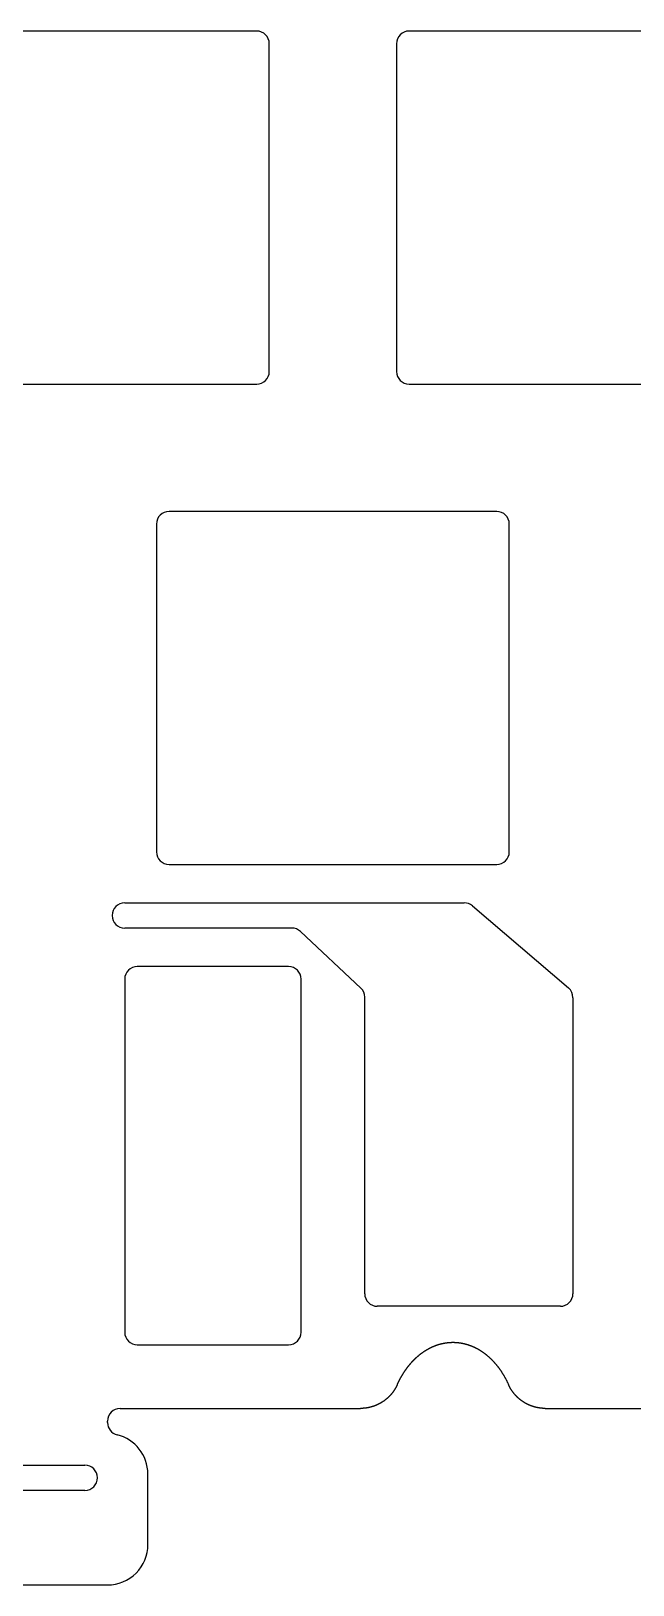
# Model space of a CAD drawing. Header units: millimetres. Extents: x 0 to 286, y -101 to 9.
# Drawn here: x 192.8 to 216.7, y -100.6 to -39 of the extents above; entities that cross this region are included whole.
import ezdxf

# ---------------------------------------------------------------- set-up
doc = ezdxf.new("R2010")
doc.units = ezdxf.units.MM
doc.layers.add('Edge.Cuts', color=254, linetype='CONTINUOUS', true_color=0xd0d2cd)

msp = doc.modelspace()

# ---------------------------------------------------------------- linework, layer by layer
at = {"layer": 'Edge.Cuts', "linetype": 'CONTINUOUS'}
for p, q in [((201.7625, -39.025), (188.7625, -39.025)), ((220.8125, -39.025), (207.8125, -39.025)), ((202.2625, -52.525), (202.2625, -39.525)), ((207.3125, -39.525), (207.3125, -52.525)), ((188.7625, -53.025), (201.7625, -53.025)), ((207.8125, -53.025), (220.8125, -53.025)), ((211.2875, -58.075), (198.2875, -58.075)), ((197.7875, -58.575), (197.7875, -71.575)), ((211.7875, -71.575), (211.7875, -58.575)), ((198.2875, -72.075), (211.2875, -72.075)), ((196.525, -73.6), (209.9969, -73.6)), ((210.323204, -73.721121), (214.137134, -76.975368)), ((203.1556, -74.6), (196.525, -74.6)), ((205.891726, -76.976813), (203.497328, -74.735011)), ((203.025, -76.125), (197.025, -76.125)), ((196.525, -76.625), (196.525, -90.625)), ((203.525, -90.625), (203.525, -76.625)), ((206.05, -89.1), (206.05, -77.341811)), ((214.3125, -77.361343), (214.3125, -89.1)), ((213.8125, -89.6), (206.55, -89.6)), ((197.025, -91.125), (203.025, -91.125)), ((208.734152, -91.206973), (208.740128, -91.204292)), ((208.740128, -91.204292), (208.746111, -91.20163)), ((208.746111, -91.20163), (208.752093, -91.19899)), ((208.752093, -91.19899), (208.758083, -91.196369)), ((208.758083, -91.196369), (208.764071, -91.19377)), ((208.764071, -91.19377), (208.770067, -91.19119)), ((208.770067, -91.19119), (208.776061, -91.188632)), ((208.776061, -91.188632), (208.782063, -91.186093)), ((208.782063, -91.186093), (208.788063, -91.183576)), ((208.788063, -91.183576), (208.794071, -91.181078)), ((208.794071, -91.181078), (208.800077, -91.178602)), ((208.800077, -91.178602), (208.806091, -91.176144)), ((208.806091, -91.176144), (208.812103, -91.173709)), ((208.812103, -91.173709), (208.818123, -91.171293)), ((208.818123, -91.171293), (208.824141, -91.168899)), ((208.824141, -91.168899), (208.830166, -91.166523)), ((208.830166, -91.166523), (208.83619, -91.164169)), ((208.83619, -91.164169), (208.842221, -91.161835)), ((208.842221, -91.161835), (208.84825, -91.159522)), ((208.84825, -91.159522), (208.854287, -91.157228)), ((208.854287, -91.157228), (208.860322, -91.154956)), ((208.860322, -91.154956), (208.866364, -91.152703)), ((208.866364, -91.152703), (208.872404, -91.150471)), ((208.872404, -91.150471), (208.878452, -91.148259)), ((208.878452, -91.148259), (208.884497, -91.146068)), ((208.884497, -91.146068), (208.89055, -91.143896)), ((208.89055, -91.143896), (208.896601, -91.141746)), ((208.896601, -91.141746), (208.90266, -91.139615)), ((208.90266, -91.139615), (208.908716, -91.137506)), ((208.908716, -91.137506), (208.91478, -91.135415)), ((208.91478, -91.135415), (208.920841, -91.133346)), ((208.920841, -91.133346), (208.92691, -91.131296)), ((208.92691, -91.131296), (208.932977, -91.129268)), ((208.932977, -91.129268), (208.939051, -91.127259)), ((208.939051, -91.127259), (208.945122, -91.125271)), ((208.945122, -91.125271), (208.951201, -91.123302)), ((208.951201, -91.123302), (208.957278, -91.121354)), ((208.957278, -91.121354), (208.963362, -91.119426)), ((208.963362, -91.119426), (208.969444, -91.117519)), ((208.969444, -91.117519), (208.975533, -91.115631)), ((208.975533, -91.115631), (208.981619, -91.113765)), ((208.981619, -91.113765), (208.987713, -91.111917)), ((208.987713, -91.111917), (208.993805, -91.110091)), ((208.993805, -91.110091), (208.999903, -91.108283)), ((208.999903, -91.108283), (209.006, -91.106498)), ((209.006, -91.106498), (209.012103, -91.104731)), ((209.012103, -91.104731), (209.018204, -91.102985)), ((209.018204, -91.102985), (209.024312, -91.101259)), ((209.024312, -91.101259), (209.030418, -91.099554)), ((209.030418, -91.099554), (209.036531, -91.097867)), ((209.036531, -91.097867), (209.042642, -91.096202)), ((209.042642, -91.096202), (209.048759, -91.094556)), ((209.048759, -91.094556), (209.054875, -91.092931)), ((209.054875, -91.092931), (209.060997, -91.091326)), ((209.060997, -91.091326), (209.067117, -91.089741)), ((209.067117, -91.089741), (209.073243, -91.088176)), ((209.073243, -91.088176), (209.079368, -91.086631)), ((209.079368, -91.086631), (209.085499, -91.085106)), ((209.085499, -91.085106), (209.096377, -91.08245)), ((209.096377, -91.08245), (209.1025, -91.080984)), ((209.1025, -91.080984), (209.108625, -91.079538)), ((209.108625, -91.079538), (209.114751, -91.078112)), ((209.114751, -91.078112), (209.12088, -91.076706)), ((209.12088, -91.076706), (209.127009, -91.07532)), ((209.127009, -91.07532), (209.133141, -91.073955)), ((209.133141, -91.073955), (209.139273, -91.072609)), ((209.139273, -91.072609), (209.145408, -91.071284)), ((209.145408, -91.071284), (209.151544, -91.069979)), ((209.151544, -91.069979), (209.157682, -91.068694)), ((209.157682, -91.068694), (209.16382, -91.067429)), ((209.16382, -91.067429), (209.169961, -91.066184)), ((209.169961, -91.066184), (209.176103, -91.06496)), ((209.176103, -91.06496), (209.182246, -91.063755)), ((209.182246, -91.063755), (209.18839, -91.062571)), ((209.18839, -91.062571), (209.194537, -91.061406)), ((209.194537, -91.061406), (209.200683, -91.060262)), ((209.200683, -91.060262), (209.206832, -91.059138)), ((209.206832, -91.059138), (209.212982, -91.058034)), ((209.212982, -91.058034), (209.219133, -91.05695)), ((209.219133, -91.05695), (209.225285, -91.055887)), ((209.225285, -91.055887), (209.231439, -91.054843)), ((209.231439, -91.054843), (209.237593, -91.053819)), ((209.237593, -91.053819), (209.243749, -91.052816)), ((209.243749, -91.052816), (209.249906, -91.051832)), ((209.249906, -91.051832), (209.256064, -91.050869)), ((209.256064, -91.050869), (209.262223, -91.049926)), ((209.262223, -91.049926), (209.268383, -91.049002)), ((209.268383, -91.049002), (209.274544, -91.048099)), ((209.274544, -91.048099), (209.280706, -91.047216)), ((209.280706, -91.047216), (209.286869, -91.046353)), ((209.286869, -91.046353), (209.293034, -91.04551)), ((209.293034, -91.04551), (209.299198, -91.044687)), ((209.299198, -91.044687), (209.305364, -91.043885)), ((209.305364, -91.043885), (209.311531, -91.043102)), ((209.311531, -91.043102), (209.317699, -91.042339)), ((209.317699, -91.042339), (209.323867, -91.041597)), ((209.323867, -91.041597), (209.330037, -91.040874)), ((209.330037, -91.040874), (209.336207, -91.040171)), ((209.336207, -91.040171), (209.342378, -91.039489)), ((209.342378, -91.039489), (209.348549, -91.038826)), ((209.348549, -91.038826), (209.354722, -91.038184)), ((209.354722, -91.038184), (209.360895, -91.037561)), ((209.360895, -91.037561), (209.367069, -91.036959)), ((209.367069, -91.036959), (209.373243, -91.036377)), ((209.373243, -91.036377), (209.379418, -91.035814)), ((209.379418, -91.035814), (209.385593, -91.035272)), ((209.385593, -91.035272), (209.39177, -91.03475)), ((209.39177, -91.03475), (209.397946, -91.034248)), ((209.397946, -91.034248), (209.404124, -91.033765)), ((209.404124, -91.033765), (209.410301, -91.033303)), ((209.410301, -91.033303), (209.41648, -91.032861)), ((209.41648, -91.032861), (209.422659, -91.032439)), ((209.422659, -91.032439), (209.428838, -91.032037)), ((209.428838, -91.032037), (209.435017, -91.031655)), ((209.435017, -91.031655), (209.441198, -91.031293)), ((209.441198, -91.031293), (209.447378, -91.030951)), ((209.447378, -91.030951), (209.453559, -91.030628)), ((209.453559, -91.030628), (209.45974, -91.030326)), ((209.45974, -91.030326), (209.465922, -91.030044)), ((209.465922, -91.030044), (209.472103, -91.029782)), ((209.472103, -91.029782), (209.478285, -91.02954)), ((209.478285, -91.02954), (209.484468, -91.029318)), ((209.484468, -91.029318), (209.49065, -91.029116)), ((209.49065, -91.029116), (209.496833, -91.028934)), ((209.496833, -91.028934), (209.503016, -91.028772)), ((209.503016, -91.028772), (209.509199, -91.02863)), ((209.509199, -91.02863), (209.515382, -91.028508)), ((209.515382, -91.028508), (209.521565, -91.028406)), ((209.521565, -91.028406), (209.527749, -91.028324)), ((209.527749, -91.028324), (209.533932, -91.028262)), ((209.533932, -91.028262), (209.540116, -91.02822)), ((209.540116, -91.02822), (209.546299, -91.028198)), ((209.546299, -91.028198), (209.552483, -91.028196)), ((209.552483, -91.028196), (209.558666, -91.028214)), ((209.558666, -91.028214), (209.56485, -91.028252)), ((209.56485, -91.028252), (209.571033, -91.02831)), ((209.571033, -91.02831), (209.577216, -91.028389)), ((209.577216, -91.028389), (209.583399, -91.028487)), ((209.583399, -91.028487), (209.589582, -91.028605)), ((209.589582, -91.028605), (209.595765, -91.028743)), ((209.595765, -91.028743), (209.601948, -91.028901)), ((209.601948, -91.028901), (209.60813, -91.029079)), ((209.60813, -91.029079), (209.614313, -91.029277)), ((209.614313, -91.029277), (209.620495, -91.029495)), ((209.620495, -91.029495), (209.626677, -91.029733)), ((209.626677, -91.029733), (209.632858, -91.029991)), ((209.632858, -91.029991), (209.63904, -91.030269)), ((209.63904, -91.030269), (209.645221, -91.030567)), ((209.645221, -91.030567), (209.651401, -91.030885)), ((209.651401, -91.030885), (209.657581, -91.031224)), ((209.657581, -91.031224), (209.663761, -91.031582)), ((209.663761, -91.031582), (209.669941, -91.03196)), ((209.669941, -91.03196), (209.67612, -91.032358)), ((209.67612, -91.032358), (209.682298, -91.032776)), ((209.682298, -91.032776), (209.688476, -91.033214)), ((209.688476, -91.033214), (209.694654, -91.033673)), ((209.694654, -91.033673), (209.700831, -91.034151)), ((209.700831, -91.034151), (209.707007, -91.034649)), ((209.707007, -91.034649), (209.713183, -91.035167)), ((209.713183, -91.035167), (209.719359, -91.035706)), ((209.719359, -91.035706), (209.725534, -91.036264)), ((209.725534, -91.036264), (209.731708, -91.036842)), ((209.731708, -91.036842), (209.737881, -91.037441)), ((209.737881, -91.037441), (209.744054, -91.038059)), ((209.744054, -91.038059), (209.750226, -91.038698)), ((209.750226, -91.038698), (209.756397, -91.039356)), ((209.756397, -91.039356), (209.762568, -91.040035)), ((209.762568, -91.040035), (209.768738, -91.040733)), ((209.768738, -91.040733), (209.774907, -91.041452)), ((209.774907, -91.041452), (209.781076, -91.04219)), ((209.781076, -91.04219), (209.787243, -91.042949)), ((209.787243, -91.042949), (209.79341, -91.043728)), ((209.79341, -91.043728), (209.799576, -91.044527)), ((209.799576, -91.044527), (209.805741, -91.045346)), ((209.805741, -91.045346), (209.811905, -91.046185)), ((209.811905, -91.046185), (209.818068, -91.047044)), ((209.818068, -91.047044), (209.82423, -91.047923)), ((209.82423, -91.047923), (209.830392, -91.048822)), ((209.830392, -91.048822), (209.836552, -91.049741)), ((209.836552, -91.049741), (209.842711, -91.05068)), ((209.842711, -91.05068), (209.848869, -91.05164)), ((209.848869, -91.05164), (209.857942, -91.05309)), ((209.857942, -91.05309), (209.870253, -91.055128)), ((209.870253, -91.055128), (209.882559, -91.057247)), ((209.882559, -91.057247), (209.894857, -91.059445)), ((209.894857, -91.059445), (209.907149, -91.061723)), ((209.907149, -91.061723), (209.919435, -91.064082)), ((209.919435, -91.064082), (209.931714, -91.06652)), ((209.931714, -91.06652), (209.943986, -91.069039)), ((209.943986, -91.069039), (209.956251, -91.071638)), ((209.956251, -91.071638), (209.968509, -91.074317)), ((209.968509, -91.074317), (209.980761, -91.077076)), ((209.980761, -91.077076), (209.993004, -91.079916)), ((209.993004, -91.079916), (210.005241, -91.082836)), ((210.005241, -91.082836), (210.01747, -91.085836)), ((210.01747, -91.085836), (210.029692, -91.088917)), ((210.029692, -91.088917), (210.041906, -91.092079)), ((210.041906, -91.092079), (210.054112, -91.095321)), ((210.054112, -91.095321), (210.06631, -91.098643)), ((210.06631, -91.098643), (210.0785, -91.102046)), ((210.0785, -91.102046), (210.090682, -91.10553)), ((210.090682, -91.10553), (210.102855, -91.109095)), ((210.102855, -91.109095), (210.11502, -91.11274)), ((210.11502, -91.11274), (210.127176, -91.116467)), ((210.127176, -91.116467), (210.139324, -91.120274)), ((210.139324, -91.120274), (210.151462, -91.124162)), ((210.151462, -91.124162), (210.163591, -91.128131)), ((210.163591, -91.128131), (210.175711, -91.132181)), ((210.175711, -91.132181), (210.187822, -91.136313)), ((210.187822, -91.136313), (210.199923, -91.140525)), ((210.199923, -91.140525), (210.212014, -91.144819)), ((210.212014, -91.144819), (210.224094, -91.149194)), ((210.224094, -91.149194), (210.236165, -91.15365)), ((210.236165, -91.15365), (210.248225, -91.158188)), ((210.248225, -91.158188), (210.260275, -91.162807)), ((210.260275, -91.162807), (210.272314, -91.167508)), ((210.272314, -91.167508), (210.284342, -91.17229)), ((210.284342, -91.17229), (210.296358, -91.177154)), ((210.296358, -91.177154), (210.308363, -91.182099)), ((210.308363, -91.182099), (210.320357, -91.187126)), ((210.320357, -91.187126), (210.332338, -91.192235)), ((210.332338, -91.192235), (210.344308, -91.197425)), ((210.344308, -91.197425), (210.356265, -91.202698)), ((210.356265, -91.202698), (210.368209, -91.208052)), ((207.910094, -91.823485), (207.915228, -91.817782)), ((207.915228, -91.817782), (207.920374, -91.812097)), ((207.920374, -91.812097), (207.925525, -91.806434)), ((207.925525, -91.806434), (207.930688, -91.80079)), ((207.930688, -91.80079), (207.935856, -91.795169)), ((207.935856, -91.795169), (207.941035, -91.789565)), ((207.941035, -91.789565), (207.94622, -91.783985)), ((207.94622, -91.783985), (207.951416, -91.778422)), ((207.951416, -91.778422), (207.956618, -91.772882)), ((207.956618, -91.772882), (207.96183, -91.767361)), ((207.96183, -91.767361), (207.967049, -91.761862)), ((207.967049, -91.761862), (207.972277, -91.756381)), ((207.972277, -91.756381), (207.977512, -91.750923)), ((207.977512, -91.750923), (207.982757, -91.745484)), ((207.982757, -91.745484), (207.988007, -91.740067)), ((207.988007, -91.740067), (207.993268, -91.734668)), ((207.993268, -91.734668), (207.998535, -91.729292)), ((207.998535, -91.729292), (208.003812, -91.723934)), ((208.003812, -91.723934), (208.009094, -91.718599)), ((208.009094, -91.718599), (208.014387, -91.713282)), ((208.014387, -91.713282), (208.019685, -91.707988)), ((208.019685, -91.707988), (208.024993, -91.702712)), ((208.024993, -91.702712), (208.030307, -91.697459)), ((208.030307, -91.697459), (208.03563, -91.692225)), ((208.03563, -91.692225), (208.040959, -91.687013)), ((208.040959, -91.687013), (208.046298, -91.681819)), ((208.046298, -91.681819), (208.051643, -91.676648)), ((208.051643, -91.676648), (208.056997, -91.671495)), ((208.056997, -91.671495), (208.062356, -91.666365)), ((208.062356, -91.666365), (208.067725, -91.661254)), ((208.067725, -91.661254), (208.073099, -91.656165)), ((208.073099, -91.656165), (208.078483, -91.651094)), ((208.078483, -91.651094), (208.083872, -91.646047)), ((208.083872, -91.646047), (208.089271, -91.641017)), ((208.089271, -91.641017), (208.094675, -91.63601)), ((208.094675, -91.63601), (208.100088, -91.631022)), ((208.100088, -91.631022), (208.105506, -91.626056)), ((208.105506, -91.626056), (208.110934, -91.621109)), ((208.110934, -91.621109), (208.116366, -91.616184)), ((208.116366, -91.616184), (208.121808, -91.611278)), ((208.121808, -91.611278), (208.127255, -91.606395)), ((208.127255, -91.606395), (208.132711, -91.60153)), ((208.132711, -91.60153), (208.138172, -91.596687)), ((208.138172, -91.596687), (208.143642, -91.591863)), ((208.143642, -91.591863), (208.149117, -91.587062)), ((208.149117, -91.587062), (208.1546, -91.582279)), ((208.1546, -91.582279), (208.160089, -91.577519)), ((208.160089, -91.577519), (208.165587, -91.572777)), ((208.165587, -91.572777), (208.171089, -91.568058)), ((208.171089, -91.568058), (208.1766, -91.563357)), ((208.1766, -91.563357), (208.182116, -91.558679)), ((208.182116, -91.558679), (208.187641, -91.554019)), ((208.187641, -91.554019), (208.19317, -91.549382)), ((208.19317, -91.549382), (208.198708, -91.544764)), ((208.198708, -91.544764), (208.20425, -91.540168)), ((208.20425, -91.540168), (208.209801, -91.535591)), ((208.209801, -91.535591), (208.215357, -91.531036)), ((208.215357, -91.531036), (208.220921, -91.526499)), ((208.220921, -91.526499), (208.226489, -91.521985)), ((208.226489, -91.521985), (208.232066, -91.51749)), ((208.232066, -91.51749), (208.237648, -91.513017)), ((208.237648, -91.513017), (208.243238, -91.508563)), ((208.243238, -91.508563), (208.248832, -91.504131)), ((208.248832, -91.504131), (208.254434, -91.499718)), ((208.254434, -91.499718), (208.260041, -91.495328)), ((208.260041, -91.495328), (208.265656, -91.490955)), ((208.265656, -91.490955), (208.271275, -91.486606)), ((208.271275, -91.486606), (208.276903, -91.482275)), ((208.276903, -91.482275), (208.282534, -91.477966)), ((208.282534, -91.477966), (208.288174, -91.473676)), ((208.288174, -91.473676), (208.293818, -91.469408)), ((208.293818, -91.469408), (208.29947, -91.465159)), ((208.29947, -91.465159), (208.305125, -91.460933)), ((208.305125, -91.460933), (208.310789, -91.456724)), ((208.310789, -91.456724), (208.316457, -91.452539)), ((208.316457, -91.452539), (208.322133, -91.448372)), ((208.322133, -91.448372), (208.325361, -91.446013)), ((208.325361, -91.446013), (208.331035, -91.441886)), ((208.331035, -91.441886), (208.33672, -91.437776)), ((208.33672, -91.437776), (208.342406, -91.43369)), ((208.342406, -91.43369), (208.348102, -91.429622)), ((208.348102, -91.429622), (208.353799, -91.425577)), ((208.353799, -91.425577), (208.359506, -91.42155)), ((208.359506, -91.42155), (208.365214, -91.417547)), ((208.365214, -91.417547), (208.370932, -91.413561)), ((208.370932, -91.413561), (208.376651, -91.409599)), ((208.376651, -91.409599), (208.382379, -91.405654)), ((208.382379, -91.405654), (208.388109, -91.401734)), ((208.388109, -91.401734), (208.393848, -91.397831)), ((208.393848, -91.397831), (208.399587, -91.393952)), ((208.399587, -91.393952), (208.405337, -91.39009)), ((208.405337, -91.39009), (208.411086, -91.386253)), ((208.411086, -91.386253), (208.416846, -91.382432)), ((208.416846, -91.382432), (208.422605, -91.378636)), ((208.422605, -91.378636), (208.428375, -91.374857)), ((208.428375, -91.374857), (208.434144, -91.371102)), ((208.434144, -91.371102), (208.439924, -91.367365)), ((208.439924, -91.367365), (208.445703, -91.363652)), ((208.445703, -91.363652), (208.451492, -91.359956)), ((208.451492, -91.359956), (208.45728, -91.356284)), ((208.45728, -91.356284), (208.463079, -91.352629)), ((208.463079, -91.352629), (208.468877, -91.348999)), ((208.468877, -91.348999), (208.474685, -91.345386)), ((208.474685, -91.345386), (208.480492, -91.341797)), ((208.480492, -91.341797), (208.486309, -91.338225)), ((208.486309, -91.338225), (208.492125, -91.334678)), ((208.492125, -91.334678), (208.497951, -91.331148)), ((208.497951, -91.331148), (208.503776, -91.327642)), ((208.503776, -91.327642), (208.509611, -91.324153)), ((208.509611, -91.324153), (208.515445, -91.320688)), ((208.515445, -91.320688), (208.521288, -91.317241)), ((208.521288, -91.317241), (208.52713, -91.313818)), ((208.52713, -91.313818), (208.532982, -91.310412)), ((208.532982, -91.310412), (208.538833, -91.307031)), ((208.538833, -91.307031), (208.544694, -91.303666)), ((208.544694, -91.303666), (208.550553, -91.300326)), ((208.550553, -91.300326), (208.556421, -91.297003)), ((208.556421, -91.297003), (208.562289, -91.293704)), ((208.562289, -91.293704), (208.568166, -91.290423)), ((208.568166, -91.290423), (208.574041, -91.287165)), ((208.574041, -91.287165), (208.579926, -91.283925)), ((208.579926, -91.283925), (208.585809, -91.280709)), ((208.585809, -91.280709), (208.591702, -91.27751)), ((208.591702, -91.27751), (208.597593, -91.274335)), ((208.597593, -91.274335), (208.603493, -91.271178)), ((208.603493, -91.271178), (208.609392, -91.268045)), ((208.609392, -91.268045), (208.6153, -91.264929)), ((208.6153, -91.264929), (208.621206, -91.261836)), ((208.621206, -91.261836), (208.627121, -91.258762)), ((208.627121, -91.258762), (208.633035, -91.255711)), ((208.633035, -91.255711), (208.638958, -91.252678)), ((208.638958, -91.252678), (208.644879, -91.249668)), ((208.644879, -91.249668), (208.650809, -91.246676)), ((208.650809, -91.246676), (208.656737, -91.243708)), ((208.656737, -91.243708), (208.662674, -91.240757)), ((208.662674, -91.240757), (208.668609, -91.23783)), ((208.668609, -91.23783), (208.674553, -91.234921)), ((208.674553, -91.234921), (208.680495, -91.232034)), ((208.680495, -91.232034), (208.686446, -91.229166)), ((208.686446, -91.229166), (208.692395, -91.226321)), ((208.692395, -91.226321), (208.698353, -91.223495)), ((208.698353, -91.223495), (208.704309, -91.220691)), ((208.704309, -91.220691), (208.710273, -91.217905)), ((208.710273, -91.217905), (208.716235, -91.215142)), ((208.716235, -91.215142), (208.722206, -91.212398)), ((208.722206, -91.212398), (208.728175, -91.209676)), ((208.728175, -91.209676), (208.734152, -91.206973)), ((210.368209, -91.208052), (210.380141, -91.213488)), ((210.380141, -91.213488), (210.392059, -91.219005)), ((210.392059, -91.219005), (210.403964, -91.224605)), ((210.403964, -91.224605), (210.415856, -91.230287)), ((210.415856, -91.230287), (210.427733, -91.236051)), ((210.427733, -91.236051), (210.439597, -91.241896)), ((210.439597, -91.241896), (210.451446, -91.247824)), ((210.451446, -91.247824), (210.463281, -91.253834)), ((210.463281, -91.253834), (210.4751, -91.259926)), ((210.4751, -91.259926), (210.486904, -91.2661)), ((210.486904, -91.2661), (210.498693, -91.272356)), ((210.498693, -91.272356), (210.510466, -91.278694)), ((210.510466, -91.278694), (210.522222, -91.285114)), ((210.522222, -91.285114), (210.533963, -91.291617)), ((210.533963, -91.291617), (210.545686, -91.298201)), ((210.545686, -91.298201), (210.557393, -91.304868)), ((210.557393, -91.304868), (210.569082, -91.311617)), ((210.569082, -91.311617), (210.576855, -91.316156)), ((210.576855, -91.316156), (210.588529, -91.32305)), ((210.588529, -91.32305), (210.600182, -91.330025)), ((210.600182, -91.330025), (210.611816, -91.337081)), ((210.611816, -91.337081), (210.623429, -91.344218)), ((210.623429, -91.344218), (210.635022, -91.351437)), ((210.635022, -91.351437), (210.646594, -91.358736)), ((210.646594, -91.358736), (210.658145, -91.366118)), ((210.658145, -91.366118), (210.669676, -91.37358)), ((210.669676, -91.37358), (210.681186, -91.381125)), ((210.681186, -91.381125), (210.692674, -91.388751)), ((210.692674, -91.388751), (210.704142, -91.396459)), ((210.704142, -91.396459), (210.715588, -91.404248)), ((210.715588, -91.404248), (210.727012, -91.41212)), ((210.727012, -91.41212), (210.738415, -91.420074)), ((210.738415, -91.420074), (210.749795, -91.42811)), ((210.749795, -91.42811), (210.761154, -91.436228)), ((210.761154, -91.436228), (210.77249, -91.444428)), ((210.77249, -91.444428), (210.783804, -91.452711)), ((210.783804, -91.452711), (210.795095, -91.461076)), ((210.795095, -91.461076), (210.806363, -91.469524)), ((210.806363, -91.469524), (210.817608, -91.478054)), ((210.817608, -91.478054), (210.82883, -91.486667)), ((210.82883, -91.486667), (210.840028, -91.495363)), ((210.840028, -91.495363), (210.851202, -91.504141)), ((210.851202, -91.504141), (210.862353, -91.513002)), ((210.862353, -91.513002), (210.873479, -91.521946)), ((210.873479, -91.521946), (210.884581, -91.530973)), ((210.884581, -91.530973), (210.895658, -91.540082)), ((210.895658, -91.540082), (210.90671, -91.549275)), ((210.90671, -91.549275), (210.917737, -91.55855)), ((210.917737, -91.55855), (210.928738, -91.567909)), ((210.928738, -91.567909), (210.939714, -91.57735)), ((210.939714, -91.57735), (210.950663, -91.586875)), ((210.950663, -91.586875), (210.961586, -91.596482)), ((210.961586, -91.596482), (210.972483, -91.606173)), ((210.972483, -91.606173), (210.983353, -91.615946)), ((210.983353, -91.615946), (210.994195, -91.625803)), ((210.994195, -91.625803), (211.00501, -91.635742)), ((211.00501, -91.635742), (211.015797, -91.645765)), ((211.015797, -91.645765), (211.026556, -91.65587)), ((211.026556, -91.65587), (211.037287, -91.666058)), ((211.037287, -91.666058), (211.047988, -91.676329)), ((211.047988, -91.676329), (211.058661, -91.686683)), ((211.058661, -91.686683), (211.069304, -91.69712)), ((211.069304, -91.69712), (211.079917, -91.707639)), ((211.079917, -91.707639), (211.0905, -91.718241)), ((211.0905, -91.718241), (211.101053, -91.728926)), ((211.101053, -91.728926), (211.111575, -91.739693)), ((211.111575, -91.739693), (211.122065, -91.750542)), ((211.122065, -91.750542), (211.132524, -91.761473)), ((211.132524, -91.761473), (211.14295, -91.772487)), ((211.14295, -91.772487), (211.153345, -91.783582)), ((211.153345, -91.783582), (211.163706, -91.79476)), ((211.163706, -91.79476), (211.174034, -91.806019)), ((211.174034, -91.806019), (211.184328, -91.817359)), ((211.184328, -91.817359), (211.194589, -91.828781)), ((207.474898, -92.442693), (207.479039, -92.435173)), ((207.479039, -92.435173), (207.483196, -92.427666)), ((207.483196, -92.427666), (207.487364, -92.420182)), ((207.487364, -92.420182), (207.491546, -92.412712)), ((207.491546, -92.412712), (207.495739, -92.405263)), ((207.495739, -92.405263), (207.499947, -92.397829)), ((207.499947, -92.397829), (207.504165, -92.390418)), ((207.504165, -92.390418), (207.508399, -92.38302)), ((207.508399, -92.38302), (207.512642, -92.375645)), ((207.512642, -92.375645), (207.516901, -92.368284)), ((207.516901, -92.368284), (207.521169, -92.360945)), ((207.521169, -92.360945), (207.525453, -92.353621)), ((207.525453, -92.353621), (207.529746, -92.346319)), ((207.529746, -92.346319), (207.534055, -92.339032)), ((207.534055, -92.339032), (207.538373, -92.331767)), ((207.538373, -92.331767), (207.542706, -92.324516)), ((207.542706, -92.324516), (207.547049, -92.317288)), ((207.547049, -92.317288), (207.551406, -92.310075)), ((207.551406, -92.310075), (207.555773, -92.302884)), ((207.555773, -92.302884), (207.560155, -92.295708)), ((207.560155, -92.295708), (207.56543, -92.287119)), ((207.56543, -92.287119), (207.569842, -92.279978)), ((207.569842, -92.279978), (207.574266, -92.272854)), ((207.574266, -92.272854), (207.578701, -92.265752)), ((207.578701, -92.265752), (207.583149, -92.258667)), ((207.583149, -92.258667), (207.587606, -92.251603)), ((207.587606, -92.251603), (207.592077, -92.244557)), ((207.592077, -92.244557), (207.596557, -92.237533)), ((207.596557, -92.237533), (207.60105, -92.230526)), ((207.60105, -92.230526), (207.605553, -92.22354)), ((207.605553, -92.22354), (207.610068, -92.216572)), ((207.610068, -92.216572), (207.614593, -92.209626)), ((207.614593, -92.209626), (207.619131, -92.202697)), ((207.619131, -92.202697), (207.623678, -92.19579)), ((207.623678, -92.19579), (207.628238, -92.1889)), ((207.628238, -92.1889), (207.632808, -92.182032)), ((207.632808, -92.182032), (207.637389, -92.175182)), ((207.637389, -92.175182), (207.64198, -92.168354)), ((207.64198, -92.168354), (207.646584, -92.161543)), ((207.646584, -92.161543), (207.651197, -92.154753)), ((207.651197, -92.154753), (207.655822, -92.147982)), ((207.655822, -92.147982), (207.660456, -92.141232)), ((207.660456, -92.141232), (207.665103, -92.1345)), ((207.665103, -92.1345), (207.669758, -92.12779)), ((207.669758, -92.12779), (207.674426, -92.121098)), ((207.674426, -92.121098), (207.679103, -92.114427)), ((207.679103, -92.114427), (207.683792, -92.107774)), ((207.683792, -92.107774), (207.68849, -92.101144)), ((207.68849, -92.101144), (207.693199, -92.094531)), ((207.693199, -92.094531), (207.697918, -92.08794)), ((207.697918, -92.08794), (207.702649, -92.081366)), ((207.702649, -92.081366), (207.707388, -92.074815)), ((207.707388, -92.074815), (207.712139, -92.068282)), ((207.712139, -92.068282), (207.716899, -92.06177)), ((207.716899, -92.06177), (207.72167, -92.055277)), ((207.72167, -92.055277), (207.72645, -92.048806)), ((207.72645, -92.048806), (207.731242, -92.042352)), ((207.731242, -92.042352), (207.736042, -92.035921)), ((207.736042, -92.035921), (207.740854, -92.029507)), ((207.740854, -92.029507), (207.745674, -92.023116)), ((207.745674, -92.023116), (207.750506, -92.016742)), ((207.750506, -92.016742), (207.755346, -92.010391)), ((207.755346, -92.010391), (207.760198, -92.004058)), ((207.760198, -92.004058), (207.765057, -91.997747)), ((207.765057, -91.997747), (207.769928, -91.991454)), ((207.769928, -91.991454), (207.774808, -91.985183)), ((207.774808, -91.985183), (207.779698, -91.97893)), ((207.779698, -91.97893), (207.784597, -91.972699)), ((207.784597, -91.972699), (207.789506, -91.966487)), ((207.789506, -91.966487), (207.794424, -91.960297)), ((207.794424, -91.960297), (207.799353, -91.954124)), ((207.799353, -91.954124), (207.804289, -91.947975)), ((207.804289, -91.947975), (207.809237, -91.941843)), ((207.809237, -91.941843), (207.814192, -91.935733)), ((207.814192, -91.935733), (207.819159, -91.929642)), ((207.819159, -91.929642), (207.824133, -91.923573)), ((207.824133, -91.923573), (207.829118, -91.917522)), ((207.829118, -91.917522), (207.834111, -91.911493)), ((207.834111, -91.911493), (207.839114, -91.905483)), ((207.839114, -91.905483), (207.844125, -91.899495)), ((207.844125, -91.899495), (207.849147, -91.893525)), ((207.849147, -91.893525), (207.854176, -91.887578)), ((207.854176, -91.887578), (207.859216, -91.881648)), ((207.859216, -91.881648), (207.864263, -91.875742)), ((207.864263, -91.875742), (207.869321, -91.869853)), ((207.869321, -91.869853), (207.874386, -91.863987)), ((207.874386, -91.863987), (207.879461, -91.858139)), ((207.879461, -91.858139), (207.884544, -91.852313)), ((207.884544, -91.852313), (207.889637, -91.846506)), ((207.889637, -91.846506), (207.894737, -91.840721)), ((207.894737, -91.840721), (207.899848, -91.834955)), ((207.899848, -91.834955), (207.904966, -91.829211)), ((207.904966, -91.829211), (207.910094, -91.823485)), ((211.194589, -91.828781), (211.204815, -91.840284)), ((211.204815, -91.840284), (211.215006, -91.851868)), ((211.215006, -91.851868), (211.225161, -91.863533)), ((211.225161, -91.863533), (211.235281, -91.875278)), ((211.235281, -91.875278), (211.245365, -91.887104)), ((211.245365, -91.887104), (211.255412, -91.89901)), ((211.255412, -91.89901), (211.265421, -91.910996)), ((211.265421, -91.910996), (211.272868, -91.919994)), ((211.272868, -91.919994), (211.282825, -91.932135)), ((211.282825, -91.932135), (211.292743, -91.944355)), ((211.292743, -91.944355), (211.302622, -91.956652)), ((211.302622, -91.956652), (211.312461, -91.969027)), ((211.312461, -91.969027), (211.322259, -91.981481)), ((211.322259, -91.981481), (211.332017, -91.994012)), ((211.332017, -91.994012), (211.341735, -92.006621)), ((211.341735, -92.006621), (211.351411, -92.019308)), ((211.351411, -92.019308), (211.361047, -92.032073)), ((211.361047, -92.032073), (211.370641, -92.044916)), ((211.370641, -92.044916), (211.380193, -92.057836)), ((211.380193, -92.057836), (211.389704, -92.070834)), ((211.389704, -92.070834), (211.399172, -92.08391)), ((211.399172, -92.08391), (211.408598, -92.097063)), ((211.408598, -92.097063), (211.41798, -92.110294)), ((211.41798, -92.110294), (211.42732, -92.123602)), ((211.42732, -92.123602), (211.436616, -92.136987)), ((211.436616, -92.136987), (211.445869, -92.150449)), ((211.445869, -92.150449), (211.455077, -92.163989)), ((211.455077, -92.163989), (211.464241, -92.177605)), ((211.464241, -92.177605), (211.473361, -92.191298)), ((211.473361, -92.191298), (211.482435, -92.205067)), ((211.482435, -92.205067), (211.491465, -92.218913)), ((211.491465, -92.218913), (211.500448, -92.232836)), ((211.500448, -92.232836), (211.509386, -92.246834)), ((211.509386, -92.246834), (211.518277, -92.260909)), ((211.518277, -92.260909), (211.527122, -92.275059)), ((211.527122, -92.275059), (211.535919, -92.289285)), ((211.535919, -92.289285), (211.54467, -92.303586)), ((211.54467, -92.303586), (211.553372, -92.317963)), ((211.553372, -92.317963), (211.562027, -92.332415)), ((211.562027, -92.332415), (211.570633, -92.346941)), ((211.570633, -92.346941), (211.579191, -92.361542)), ((211.579191, -92.361542), (211.587699, -92.376216)), ((211.587699, -92.376216), (211.596158, -92.390965)), ((211.596158, -92.390965), (211.604567, -92.405788)), ((211.604567, -92.405788), (211.612926, -92.420684)), ((211.612926, -92.420684), (211.621234, -92.435653)), ((211.621234, -92.435653), (211.629491, -92.450695)), ((207.132697, -93.050408), (207.129152, -93.054817)), ((207.136226, -93.045987), (207.132697, -93.050408)), ((207.13974, -93.041553), (207.136226, -93.045987)), ((207.143238, -93.037107), (207.13974, -93.041553)), ((207.14672, -93.032649), (207.143238, -93.037107)), ((207.150187, -93.028178), (207.14672, -93.032649)), ((207.153638, -93.023695), (207.150187, -93.028178)), ((207.157072, -93.0192), (207.153638, -93.023695)), ((207.160491, -93.014693), (207.157072, -93.0192)), ((207.163894, -93.010173), (207.160491, -93.014693)), ((207.167281, -93.005642), (207.163894, -93.010173)), ((207.170652, -93.001099), (207.167281, -93.005642)), ((207.174007, -92.996544), (207.170652, -93.001099)), ((207.177345, -92.991977), (207.174007, -92.996544)), ((207.180668, -92.987398), (207.177345, -92.991977)), ((207.183974, -92.982808), (207.180668, -92.987398)), ((207.190537, -92.973593), (207.183974, -92.982808)), ((207.197036, -92.964331), (207.190537, -92.973593)), ((207.203468, -92.955024), (207.197036, -92.964331)), ((207.209835, -92.945671), (207.203468, -92.955024)), ((207.216135, -92.936274), (207.209835, -92.945671)), ((207.222368, -92.926832), (207.216135, -92.936274)), ((207.228535, -92.917347), (207.222368, -92.926832)), ((207.234634, -92.907819), (207.228535, -92.917347)), ((207.240666, -92.898248), (207.234634, -92.907819)), ((207.24663, -92.888634), (207.240666, -92.898248)), ((207.252525, -92.878979), (207.24663, -92.888634)), ((207.258352, -92.869282), (207.252525, -92.878979)), ((207.264111, -92.859544), (207.258352, -92.869282)), ((207.2698, -92.849766), (207.264111, -92.859544)), ((207.27542, -92.839949), (207.2698, -92.849766)), ((207.28097, -92.830091), (207.27542, -92.839949)), ((207.286451, -92.820195), (207.28097, -92.830091)), ((207.291861, -92.810261), (207.286451, -92.820195)), ((207.297201, -92.800288), (207.291861, -92.810261)), ((207.30247, -92.790279), (207.297201, -92.800288)), ((207.307668, -92.780232), (207.30247, -92.790279)), ((207.312796, -92.770149), (207.307668, -92.780232)), ((207.317851, -92.76003), (207.312796, -92.770149)), ((207.322835, -92.749875), (207.317851, -92.76003)), ((207.327747, -92.739685), (207.322835, -92.749875)), ((207.332587, -92.729461), (207.327747, -92.739685)), ((207.337354, -92.719203), (207.332587, -92.729461)), ((207.342049, -92.708912), (207.337354, -92.719203)), ((207.342049, -92.708912), (207.345725, -92.700802)), ((207.345725, -92.700802), (207.349417, -92.692705)), ((207.349417, -92.692705), (207.353122, -92.684628)), ((207.353122, -92.684628), (207.356843, -92.676564)), ((207.356843, -92.676564), (207.360577, -92.66852)), ((207.360577, -92.66852), (207.364327, -92.66049)), ((207.364327, -92.66049), (207.368089, -92.65248)), ((207.368089, -92.65248), (207.371867, -92.644484)), ((207.371867, -92.644484), (207.375657, -92.636508)), ((207.375657, -92.636508), (207.379463, -92.628545)), ((207.379463, -92.628545), (207.383282, -92.620603)), ((207.383282, -92.620603), (207.387116, -92.612675)), ((207.387116, -92.612675), (207.390962, -92.604767)), ((207.390962, -92.604767), (207.394824, -92.596873)), ((207.394824, -92.596873), (207.398698, -92.588999)), ((207.398698, -92.588999), (207.402588, -92.581139)), ((207.402588, -92.581139), (207.40649, -92.573301)), ((207.40649, -92.573301), (207.410407, -92.565476)), ((207.410407, -92.565476), (207.414336, -92.557671)), ((207.414336, -92.557671), (207.418281, -92.549881)), ((207.418281, -92.549881), (207.422237, -92.542112)), ((207.422237, -92.542112), (207.426209, -92.534356)), ((207.426209, -92.534356), (207.430192, -92.526622)), ((207.430192, -92.526622), (207.434191, -92.518902)), ((207.434191, -92.518902), (207.438201, -92.511203)), ((207.438201, -92.511203), (207.442226, -92.503518)), ((207.442226, -92.503518), (207.446263, -92.495855)), ((207.446263, -92.495855), (207.450315, -92.488205)), ((207.450315, -92.488205), (207.454378, -92.480577)), ((207.454378, -92.480577), (207.458457, -92.472963)), ((207.458457, -92.472963), (207.462547, -92.465371)), ((207.462547, -92.465371), (207.466651, -92.457792)), ((207.466651, -92.457792), (207.470767, -92.450236)), ((207.470767, -92.450236), (207.474898, -92.442693)), ((211.629491, -92.450695), (211.637697, -92.46581)), ((211.637697, -92.46581), (211.645851, -92.480996)), ((211.645851, -92.480996), (211.653953, -92.496255)), ((211.653953, -92.496255), (211.662002, -92.511584)), ((211.662002, -92.511584), (211.669999, -92.526985)), ((211.669999, -92.526985), (211.677942, -92.542457)), ((211.677942, -92.542457), (211.685831, -92.557999)), ((211.685831, -92.557999), (211.693666, -92.57361)), ((211.693666, -92.57361), (211.701447, -92.589292)), ((211.701447, -92.589292), (211.709173, -92.605042)), ((211.709173, -92.605042), (211.716843, -92.62086)), ((211.716843, -92.62086), (211.724458, -92.636747)), ((211.724458, -92.636747), (211.732016, -92.652702)), ((211.732016, -92.652702), (211.739517, -92.668723)), ((211.739517, -92.668723), (211.746962, -92.684811)), ((211.746962, -92.684811), (211.754349, -92.700965)), ((211.754349, -92.700965), (211.757951, -92.708912)), ((211.762524, -92.718938), (211.757951, -92.708912)), ((211.764898, -92.724074), (211.762524, -92.718938)), ((211.767291, -92.7292), (211.764898, -92.724074)), ((211.769702, -92.734319), (211.767291, -92.7292)), ((211.77213, -92.739428), (211.769702, -92.734319)), ((211.774577, -92.744529), (211.77213, -92.739428)), ((211.777042, -92.749621), (211.774577, -92.744529)), ((211.779525, -92.754705), (211.777042, -92.749621)), ((211.782025, -92.75978), (211.779525, -92.754705)), ((211.784544, -92.764846), (211.782025, -92.75978)), ((211.78708, -92.769903), (211.784544, -92.764846)), ((211.789635, -92.774951), (211.78708, -92.769903)), ((211.792207, -92.779989), (211.789635, -92.774951)), ((211.794797, -92.785019), (211.792207, -92.779989)), ((211.797405, -92.790039), (211.794797, -92.785019)), ((211.800031, -92.795051), (211.797405, -92.790039)), ((211.802674, -92.800052), (211.800031, -92.795051)), ((211.805335, -92.805045), (211.802674, -92.800052)), ((211.808013, -92.810028), (211.805335, -92.805045)), ((211.810709, -92.815002), (211.808013, -92.810028)), ((211.813423, -92.819965), (211.810709, -92.815002)), ((211.816154, -92.82492), (211.813423, -92.819965)), ((211.818903, -92.829864), (211.816154, -92.82492)), ((211.821669, -92.834799), (211.818903, -92.829864)), ((211.824453, -92.839724), (211.821669, -92.834799)), ((211.827254, -92.84464), (211.824453, -92.839724)), ((211.830072, -92.849545), (211.827254, -92.84464)), ((211.832908, -92.85444), (211.830072, -92.849545)), ((211.835761, -92.859325), (211.832908, -92.85444)), ((211.838631, -92.8642), (211.835761, -92.859325)), ((211.841518, -92.869065), (211.838631, -92.8642)), ((211.844423, -92.87392), (211.841518, -92.869065)), ((211.847345, -92.878764), (211.844423, -92.87392)), ((211.850284, -92.883598), (211.847345, -92.878764)), ((211.853239, -92.888421), (211.850284, -92.883598)), ((211.856212, -92.893234), (211.853239, -92.888421)), ((211.859202, -92.898037), (211.856212, -92.893234)), ((211.862209, -92.902829), (211.859202, -92.898037)), ((211.865233, -92.90761), (211.862209, -92.902829)), ((211.868274, -92.91238), (211.865233, -92.90761)), ((211.871331, -92.91714), (211.868274, -92.91238)), ((211.874406, -92.921889), (211.871331, -92.91714)), ((211.877497, -92.926627), (211.874406, -92.921889)), ((211.880605, -92.931354), (211.877497, -92.926627)), ((211.883729, -92.93607), (211.880605, -92.931354)), ((211.88687, -92.940775), (211.883729, -92.93607)), ((211.890028, -92.945468), (211.88687, -92.940775)), ((211.893202, -92.950151), (211.890028, -92.945468)), ((211.896393, -92.954822), (211.893202, -92.950151)), ((211.899601, -92.959482), (211.896393, -92.954822)), ((211.902824, -92.96413), (211.899601, -92.959482)), ((211.909321, -92.973393), (211.902824, -92.96413)), ((211.915883, -92.982609), (211.909321, -92.973393)), ((211.92251, -92.991779), (211.915883, -92.982609)), ((211.929202, -93.000902), (211.92251, -92.991779)), ((211.935958, -93.009977), (211.929202, -93.000902)), ((211.942778, -93.019003), (211.935958, -93.009977)), ((211.949661, -93.027982), (211.942778, -93.019003)), ((211.956608, -93.036911), (211.949661, -93.027982)), ((211.963617, -93.045791), (211.956608, -93.036911)), ((211.97069, -93.054621), (211.963617, -93.045791)), ((196.345082, -93.65), (205.884025, -93.65)), ((205.895044, -93.649962), (205.884025, -93.65)), ((205.900702, -93.649913), (205.895044, -93.649962)), ((205.906359, -93.649844), (205.900702, -93.649913)), ((205.912016, -93.649755), (205.906359, -93.649844)), ((205.917672, -93.649646), (205.912016, -93.649755)), ((205.923329, -93.649517), (205.917672, -93.649646)), ((205.928984, -93.649368), (205.923329, -93.649517)), ((205.934639, -93.649199), (205.928984, -93.649368)), ((205.940293, -93.64901), (205.934639, -93.649199)), ((205.945947, -93.648801), (205.940293, -93.64901)), ((205.9516, -93.648572), (205.945947, -93.648801)), ((205.957252, -93.648323), (205.9516, -93.648572)), ((205.962903, -93.648055), (205.957252, -93.648323)), ((205.968553, -93.647766), (205.962903, -93.648055)), ((205.974202, -93.647457), (205.968553, -93.647766)), ((205.97985, -93.647128), (205.974202, -93.647457)), ((205.985496, -93.646779), (205.97985, -93.647128)), ((205.991141, -93.64641), (205.985496, -93.646779)), ((205.996785, -93.646022), (205.991141, -93.64641)), ((206.002428, -93.645613), (205.996785, -93.646022)), ((206.008069, -93.645184), (206.002428, -93.645613)), ((206.013708, -93.644736), (206.008069, -93.645184)), ((206.019346, -93.644267), (206.013708, -93.644736)), ((206.024982, -93.643779), (206.019346, -93.644267)), ((206.030617, -93.64327), (206.024982, -93.643779)), ((206.036249, -93.642742), (206.030617, -93.64327)), ((206.04188, -93.642194), (206.036249, -93.642742)), ((206.047509, -93.641626), (206.04188, -93.642194)), ((206.053135, -93.641038), (206.047509, -93.641626)), ((206.05876, -93.64043), (206.053135, -93.641038)), ((206.064382, -93.639802), (206.05876, -93.64043)), ((206.070002, -93.639154), (206.064382, -93.639802)), ((206.07562, -93.638487), (206.070002, -93.639154)), ((206.081235, -93.637799), (206.07562, -93.638487)), ((206.086848, -93.637092), (206.081235, -93.637799)), ((206.092458, -93.636365), (206.086848, -93.637092)), ((206.098066, -93.635618), (206.092458, -93.636365)), ((206.103671, -93.634852), (206.098066, -93.635618)), ((206.109273, -93.634065), (206.103671, -93.634852)), ((206.114872, -93.633259), (206.109273, -93.634065)), ((206.120469, -93.632433), (206.114872, -93.633259)), ((206.126062, -93.631587), (206.120469, -93.632433)), ((206.131653, -93.630721), (206.126062, -93.631587)), ((206.13724, -93.629836), (206.131653, -93.630721)), ((206.142824, -93.628931), (206.13724, -93.629836)), ((206.148405, -93.628006), (206.142824, -93.628931)), ((206.153983, -93.627061), (206.148405, -93.628006)), ((206.159557, -93.626097), (206.153983, -93.627061)), ((206.165128, -93.625113), (206.159557, -93.626097)), ((206.170695, -93.624109), (206.165128, -93.625113)), ((206.176259, -93.623085), (206.170695, -93.624109)), ((206.187375, -93.62098), (206.176259, -93.623085)), ((206.198476, -93.618795), (206.187375, -93.62098)), ((206.209561, -93.616533), (206.198476, -93.618795)), ((206.22063, -93.614192), (206.209561, -93.616533)), ((206.231682, -93.611773), (206.22063, -93.614192)), ((206.242716, -93.609275), (206.231682, -93.611773)), ((206.253732, -93.6067), (206.242716, -93.609275)), ((206.26473, -93.604047), (206.253732, -93.6067)), ((206.275709, -93.601316), (206.26473, -93.604047)), ((206.286668, -93.598508), (206.275709, -93.601316)), ((206.297606, -93.595623), (206.286668, -93.598508)), ((206.308524, -93.59266), (206.297606, -93.595623)), ((206.319421, -93.58962), (206.308524, -93.59266)), ((206.330296, -93.586503), (206.319421, -93.58962)), ((206.341148, -93.583309), (206.330296, -93.586503)), ((206.351977, -93.580039), (206.341148, -93.583309)), ((206.362783, -93.576692), (206.351977, -93.580039)), ((206.373565, -93.573269), (206.362783, -93.576692)), ((206.384322, -93.56977), (206.373565, -93.573269)), ((206.395055, -93.566195), (206.384322, -93.56977)), ((206.405761, -93.562544), (206.395055, -93.566195)), ((206.416442, -93.558818), (206.405761, -93.562544)), ((206.427096, -93.555016), (206.416442, -93.558818)), ((206.437722, -93.551139), (206.427096, -93.555016)), ((206.448321, -93.547187), (206.437722, -93.551139)), ((206.458892, -93.54316), (206.448321, -93.547187)), ((206.459654, -93.542867), (206.458892, -93.54316)), ((206.464929, -93.540822), (206.459654, -93.542867)), ((206.470197, -93.538758), (206.464929, -93.540822)), ((206.475458, -93.536676), (206.470197, -93.538758)), ((206.480711, -93.534576), (206.475458, -93.536676)), ((206.485957, -93.532456), (206.480711, -93.534576)), ((206.491195, -93.530319), (206.485957, -93.532456)), ((206.496426, -93.528162), (206.491195, -93.530319)), ((206.501648, -93.525988), (206.496426, -93.528162)), ((206.506864, -93.523795), (206.501648, -93.525988)), ((206.512071, -93.521583), (206.506864, -93.523795)), ((206.517271, -93.519353), (206.512071, -93.521583)), ((206.522462, -93.517105), (206.517271, -93.519353)), ((206.527646, -93.514838), (206.522462, -93.517105)), ((206.532821, -93.512554), (206.527646, -93.514838)), ((206.537988, -93.51025), (206.532821, -93.512554)), ((206.543147, -93.507929), (206.537988, -93.51025)), ((206.548298, -93.505589), (206.543147, -93.507929)), ((206.553441, -93.503231), (206.548298, -93.505589)), ((206.558575, -93.500855), (206.553441, -93.503231)), ((206.563701, -93.498461), (206.558575, -93.500855)), ((206.568818, -93.496049), (206.563701, -93.498461)), ((206.573927, -93.493619), (206.568818, -93.496049)), ((206.579027, -93.49117), (206.573927, -93.493619)), ((206.584118, -93.488704), (206.579027, -93.49117)), ((206.589201, -93.486219), (206.584118, -93.488704)), ((206.594274, -93.483717), (206.589201, -93.486219)), ((206.59934, -93.481197), (206.594274, -93.483717)), ((206.604395, -93.478659), (206.59934, -93.481197)), ((206.609442, -93.476102), (206.604395, -93.478659)), ((206.61448, -93.473529), (206.609442, -93.476102)), ((206.619509, -93.470937), (206.61448, -93.473529)), ((206.624528, -93.468328), (206.619509, -93.470937)), ((206.629539, -93.4657), (206.624528, -93.468328)), ((206.634539, -93.463056), (206.629539, -93.4657)), ((206.639531, -93.460393), (206.634539, -93.463056)), ((206.644513, -93.457713), (206.639531, -93.460393)), ((206.649486, -93.455015), (206.644513, -93.457713)), ((206.654449, -93.4523), (206.649486, -93.455015)), ((206.659402, -93.449567), (206.654449, -93.4523)), ((206.664346, -93.446817), (206.659402, -93.449567)), ((206.66928, -93.444049), (206.664346, -93.446817)), ((206.674204, -93.441264), (206.66928, -93.444049)), ((206.679118, -93.438461), (206.674204, -93.441264)), ((206.684022, -93.435642), (206.679118, -93.438461)), ((206.688916, -93.432804), (206.684022, -93.435642)), ((206.693801, -93.42995), (206.688916, -93.432804)), ((206.698675, -93.427078), (206.693801, -93.42995)), ((206.703538, -93.424189), (206.698675, -93.427078)), ((206.708392, -93.421283), (206.703538, -93.424189)), ((206.713235, -93.41836), (206.708392, -93.421283)), ((206.718068, -93.415419), (206.713235, -93.41836)), ((206.722891, -93.412462), (206.718068, -93.415419)), ((206.727703, -93.409487), (206.722891, -93.412462)), ((206.732504, -93.406496), (206.727703, -93.409487)), ((206.742075, -93.400462), (206.732504, -93.406496)), ((206.751603, -93.394361), (206.742075, -93.400462)), ((206.761087, -93.388193), (206.751603, -93.394361)), ((206.770528, -93.381957), (206.761087, -93.388193)), ((206.779924, -93.375656), (206.770528, -93.381957)), ((206.789275, -93.369288), (206.779924, -93.375656)), ((206.798581, -93.362854), (206.789275, -93.369288)), ((206.807841, -93.356354), (206.798581, -93.362854)), ((206.817055, -93.34979), (206.807841, -93.356354)), ((206.826222, -93.34316), (206.817055, -93.34979)), ((206.835342, -93.336466), (206.826222, -93.34316)), ((206.844415, -93.329707), (206.835342, -93.336466)), ((206.853439, -93.322885), (206.844415, -93.329707)), ((206.862414, -93.315999), (206.853439, -93.322885)), ((206.871341, -93.30905), (206.862414, -93.315999)), ((206.880218, -93.302038), (206.871341, -93.30905)), ((206.889045, -93.294963), (206.880218, -93.302038)), ((206.897822, -93.287827), (206.889045, -93.294963)), ((206.906549, -93.280628), (206.897822, -93.287827)), ((206.915224, -93.273368), (206.906549, -93.280628)), ((206.923847, -93.266047), (206.915224, -93.273368)), ((206.932418, -93.258665), (206.923847, -93.266047)), ((206.940937, -93.251223), (206.932418, -93.258665)), ((206.949403, -93.243721), (206.940937, -93.251223)), ((206.957816, -93.236159), (206.949403, -93.243721)), ((206.966175, -93.228538), (206.957816, -93.236159)), ((206.97448, -93.220858), (206.966175, -93.228538)), ((206.982731, -93.213119), (206.97448, -93.220858)), ((206.983324, -93.212558), (206.982731, -93.213119)), ((206.987429, -93.208663), (206.983324, -93.212558)), ((206.991519, -93.204755), (206.987429, -93.208663)), ((206.995595, -93.200831), (206.991519, -93.204755)), ((206.999657, -93.196894), (206.995595, -93.200831)), ((207.003706, -93.192941), (206.999657, -93.196894)), ((207.00774, -93.188975), (207.003706, -93.192941)), ((207.011761, -93.184994), (207.00774, -93.188975)), ((207.015767, -93.181), (207.011761, -93.184994)), ((207.019759, -93.176991), (207.015767, -93.181)), ((207.023737, -93.172968), (207.019759, -93.176991)), ((207.027701, -93.168931), (207.023737, -93.172968)), ((207.03165, -93.16488), (207.027701, -93.168931)), ((207.035585, -93.160815), (207.03165, -93.16488)), ((207.039505, -93.156736), (207.035585, -93.160815)), ((207.043412, -93.152644), (207.039505, -93.156736)), ((207.047303, -93.148537), (207.043412, -93.152644)), ((207.05118, -93.144417), (207.047303, -93.148537)), ((207.055042, -93.140284), (207.05118, -93.144417)), ((207.05889, -93.136136), (207.055042, -93.140284)), ((207.062723, -93.131975), (207.05889, -93.136136)), ((207.066542, -93.127801), (207.062723, -93.131975)), ((207.070345, -93.123613), (207.066542, -93.127801)), ((207.074134, -93.119411), (207.070345, -93.123613)), ((207.077907, -93.115197), (207.074134, -93.119411)), ((207.081667, -93.110969), (207.077907, -93.115197)), ((207.08541, -93.106727), (207.081667, -93.110969)), ((207.089139, -93.102473), (207.08541, -93.106727)), ((207.092853, -93.098205), (207.089139, -93.102473)), ((207.096552, -93.093924), (207.092853, -93.098205)), ((207.100235, -93.089631), (207.096552, -93.093924)), ((207.103904, -93.085324), (207.100235, -93.089631)), ((207.107557, -93.081004), (207.103904, -93.085324)), ((207.111194, -93.076671), (207.107557, -93.081004)), ((207.114817, -93.072326), (207.111194, -93.076671)), ((207.118424, -93.067968), (207.114817, -93.072326)), ((207.122015, -93.063597), (207.118424, -93.067968)), ((207.125591, -93.059213), (207.122015, -93.063597)), ((207.129152, -93.054817), (207.125591, -93.059213)), ((211.977824, -93.063401), (211.97069, -93.054621)), ((211.98502, -93.07213), (211.977824, -93.063401)), ((211.992278, -93.080808), (211.98502, -93.07213)), ((211.999596, -93.089434), (211.992278, -93.080808)), ((212.006976, -93.098008), (211.999596, -93.089434)), ((212.014416, -93.10653), (212.006976, -93.098008)), ((212.021916, -93.114999), (212.014416, -93.10653)), ((212.029475, -93.123414), (212.021916, -93.114999)), ((212.037094, -93.131776), (212.029475, -93.123414)), ((212.044771, -93.140083), (212.037094, -93.131776)), ((212.052507, -93.148337), (212.044771, -93.140083)), ((212.060302, -93.156535), (212.052507, -93.148337)), ((212.068154, -93.164678), (212.060302, -93.156535)), ((212.076063, -93.172765), (212.068154, -93.164678)), ((212.084029, -93.180796), (212.076063, -93.172765)), ((212.092052, -93.18877), (212.084029, -93.180796)), ((212.092633, -93.189343), (212.092052, -93.18877)), ((212.096669, -93.193308), (212.092633, -93.189343)), ((212.100718, -93.197259), (212.096669, -93.193308)), ((212.104782, -93.201195), (212.100718, -93.197259)), ((212.10886, -93.205117), (212.104782, -93.201195)), ((212.112951, -93.209025), (212.10886, -93.205117)), ((212.117056, -93.212918), (212.112951, -93.209025)), ((212.121175, -93.216796), (212.117056, -93.212918)), ((212.125308, -93.22066), (212.121175, -93.216796)), ((212.129454, -93.224509), (212.125308, -93.22066)), ((212.133613, -93.228344), (212.129454, -93.224509)), ((212.137787, -93.232164), (212.133613, -93.228344)), ((212.141974, -93.235968), (212.137787, -93.232164)), ((212.146174, -93.239759), (212.141974, -93.235968)), ((212.150387, -93.243534), (212.146174, -93.239759)), ((212.154614, -93.247294), (212.150387, -93.243534)), ((212.158854, -93.251039), (212.154614, -93.247294)), ((212.163108, -93.25477), (212.158854, -93.251039)), ((212.167374, -93.258485), (212.163108, -93.25477)), ((212.171654, -93.262185), (212.167374, -93.258485)), ((212.175946, -93.26587), (212.171654, -93.262185)), ((212.180252, -93.26954), (212.175946, -93.26587)), ((212.18457, -93.273194), (212.180252, -93.26954)), ((212.188902, -93.276833), (212.18457, -93.273194)), ((212.193246, -93.280457), (212.188902, -93.276833)), ((212.197603, -93.284066), (212.193246, -93.280457)), ((212.201973, -93.287659), (212.197603, -93.284066)), ((212.206355, -93.291236), (212.201973, -93.287659)), ((212.21075, -93.294798), (212.206355, -93.291236)), ((212.215158, -93.298345), (212.21075, -93.294798)), ((212.219578, -93.301876), (212.215158, -93.298345)), ((212.224011, -93.305391), (212.219578, -93.301876)), ((212.228456, -93.30889), (212.224011, -93.305391)), ((212.232913, -93.312374), (212.228456, -93.30889)), ((212.237383, -93.315842), (212.232913, -93.312374)), ((212.241865, -93.319294), (212.237383, -93.315842)), ((212.246359, -93.32273), (212.241865, -93.319294)), ((212.250865, -93.326151), (212.246359, -93.32273)), ((212.255383, -93.329555), (212.250865, -93.326151)), ((212.259913, -93.332944), (212.255383, -93.329555)), ((212.264455, -93.336316), (212.259913, -93.332944)), ((212.26901, -93.339672), (212.264455, -93.336316)), ((212.273575, -93.343012), (212.26901, -93.339672)), ((212.278153, -93.346337), (212.273575, -93.343012)), ((212.282742, -93.349644), (212.278153, -93.346337)), ((212.287344, -93.352936), (212.282742, -93.349644)), ((212.291956, -93.356211), (212.287344, -93.352936)), ((212.29658, -93.35947), (212.291956, -93.356211)), ((212.301216, -93.362712), (212.29658, -93.35947)), ((212.305863, -93.365939), (212.301216, -93.362712)), ((212.310521, -93.369148), (212.305863, -93.365939)), ((212.315191, -93.372341), (212.310521, -93.369148)), ((212.319872, -93.375518), (212.315191, -93.372341)), ((212.324564, -93.378678), (212.319872, -93.375518)), ((212.329268, -93.381821), (212.324564, -93.378678)), ((212.338708, -93.388058), (212.329268, -93.381821)), ((212.348191, -93.394228), (212.338708, -93.388058)), ((212.357718, -93.400331), (212.348191, -93.394228)), ((212.367288, -93.406366), (212.357718, -93.400331)), ((212.3769, -93.412333), (212.367288, -93.406366)), ((212.386554, -93.418232), (212.3769, -93.412333)), ((212.396249, -93.424063), (212.386554, -93.418232)), ((212.405986, -93.429824), (212.396249, -93.424063)), ((212.415762, -93.435517), (212.405986, -93.429824)), ((212.425579, -93.441141), (212.415762, -93.435517)), ((212.435435, -93.446695), (212.425579, -93.441141)), ((212.44533, -93.452179), (212.435435, -93.446695)), ((212.455263, -93.457592), (212.44533, -93.452179)), ((212.465234, -93.462936), (212.455263, -93.457592)), ((212.475243, -93.468209), (212.465234, -93.462936)), ((212.485289, -93.47341), (212.475243, -93.468209)), ((212.495371, -93.478541), (212.485289, -93.47341)), ((212.505489, -93.4836), (212.495371, -93.478541)), ((212.515642, -93.488587), (212.505489, -93.4836)), ((212.52583, -93.493503), (212.515642, -93.488587)), ((212.536053, -93.498346), (212.52583, -93.493503)), ((212.54631, -93.503117), (212.536053, -93.498346)), ((212.5566, -93.507815), (212.54631, -93.503117)), ((212.566923, -93.51244), (212.5566, -93.507815)), ((212.577278, -93.516992), (212.566923, -93.51244)), ((212.587666, -93.521471), (212.577278, -93.516992)), ((212.598084, -93.525876), (212.587666, -93.521471)), ((212.608534, -93.530208), (212.598084, -93.525876)), ((212.60929, -93.530518), (212.608534, -93.530208)), ((212.61453, -93.532654), (212.60929, -93.530518)), ((212.619776, -93.534772), (212.61453, -93.532654)), ((212.62503, -93.536871), (212.619776, -93.534772)), ((212.630291, -93.538951), (212.62503, -93.536871)), ((212.63556, -93.541013), (212.630291, -93.538951)), ((212.640835, -93.543055), (212.63556, -93.541013)), ((212.646119, -93.54508), (212.640835, -93.543055)), ((212.651408, -93.547085), (212.646119, -93.54508)), ((212.656706, -93.549072), (212.651408, -93.547085)), ((212.662009, -93.55104), (212.656706, -93.549072)), ((212.667321, -93.55299), (212.662009, -93.55104)), ((212.672638, -93.55492), (212.667321, -93.55299)), ((212.677963, -93.556832), (212.672638, -93.55492)), ((212.683294, -93.558725), (212.677963, -93.556832)), ((212.688633, -93.560599), (212.683294, -93.558725)), ((212.693977, -93.562454), (212.688633, -93.560599)), ((212.699328, -93.564291), (212.693977, -93.562454)), ((212.704685, -93.566108), (212.699328, -93.564291)), ((212.71005, -93.567906), (212.704685, -93.566108)), ((212.715419, -93.569686), (212.71005, -93.567906)), ((212.720796, -93.571446), (212.715419, -93.569686)), ((212.726179, -93.573187), (212.720796, -93.571446)), ((212.731568, -93.57491), (212.726179, -93.573187)), ((212.736962, -93.576613), (212.731568, -93.57491)), ((212.742363, -93.578297), (212.736962, -93.576613)), ((212.74777, -93.579962), (212.742363, -93.578297)), ((212.753182, -93.581608), (212.74777, -93.579962)), ((212.758601, -93.583235), (212.753182, -93.581608)), ((212.764025, -93.584842), (212.758601, -93.583235)), ((212.769454, -93.586431), (212.764025, -93.584842)), ((212.77489, -93.588), (212.769454, -93.586431)), ((212.78033, -93.58955), (212.77489, -93.588)), ((212.785777, -93.59108), (212.78033, -93.58955)), ((212.791228, -93.592592), (212.785777, -93.59108)), ((212.796685, -93.594084), (212.791228, -93.592592)), ((212.802147, -93.595557), (212.796685, -93.594084)), ((212.807615, -93.59701), (212.802147, -93.595557)), ((212.813087, -93.598444), (212.807615, -93.59701)), ((212.818565, -93.599859), (212.813087, -93.598444)), ((212.824047, -93.601255), (212.818565, -93.599859)), ((212.829534, -93.602631), (212.824047, -93.601255)), ((212.835026, -93.603987), (212.829534, -93.602631)), ((212.840523, -93.605325), (212.835026, -93.603987)), ((212.846025, -93.606642), (212.840523, -93.605325)), ((212.851531, -93.607941), (212.846025, -93.606642)), ((212.857042, -93.609219), (212.851531, -93.607941)), ((212.862557, -93.610479), (212.857042, -93.609219)), ((212.868077, -93.611719), (212.862557, -93.610479)), ((212.873601, -93.612939), (212.868077, -93.611719)), ((212.879129, -93.61414), (212.873601, -93.612939)), ((212.884661, -93.615321), (212.879129, -93.61414)), ((212.890198, -93.616482), (212.884661, -93.615321)), ((212.895738, -93.617625), (212.890198, -93.616482)), ((212.901283, -93.618747), (212.895738, -93.617625)), ((212.912384, -93.620933), (212.901283, -93.618747)), ((212.9235, -93.62304), (212.912384, -93.620933)), ((212.93463, -93.625069), (212.9235, -93.62304)), ((212.945775, -93.627019), (212.93463, -93.625069)), ((212.956933, -93.628891), (212.945775, -93.627019)), ((212.968103, -93.630683), (212.956933, -93.628891)), ((212.979286, -93.632396), (212.968103, -93.630683)), ((212.990481, -93.63403), (212.979286, -93.632396)), ((213.001687, -93.635585), (212.990481, -93.63403)), ((213.012904, -93.63706), (213.001687, -93.635585)), ((213.02413, -93.638457), (213.012904, -93.63706)), ((213.035366, -93.639773), (213.02413, -93.638457)), ((213.046611, -93.641011), (213.035366, -93.639773)), ((213.057865, -93.642168), (213.046611, -93.641011)), ((213.069126, -93.643247), (213.057865, -93.642168)), ((213.080394, -93.644245), (213.069126, -93.643247)), ((213.091669, -93.645164), (213.080394, -93.644245)), ((213.10295, -93.646003), (213.091669, -93.645164)), ((213.114237, -93.646762), (213.10295, -93.646003)), ((213.125528, -93.647441), (213.114237, -93.646762)), ((213.136824, -93.648041), (213.125528, -93.647441)), ((213.148124, -93.648561), (213.136824, -93.648041)), ((213.159428, -93.649), (213.148124, -93.648561)), ((213.170734, -93.64936), (213.159428, -93.649)), ((213.182042, -93.64964), (213.170734, -93.64936)), ((213.193352, -93.64984), (213.182042, -93.64964)), ((213.204663, -93.64996), (213.193352, -93.64984)), ((213.215975, -93.65), (213.204663, -93.64996)), ((213.215975, -93.65), (222.754918, -93.65)), ((195.845082, -94.210392), (195.845082, -94.15)), ((149.945082, -95.9), (194.945082, -95.9)), ((197.445082, -99.05), (197.445082, -96.25)), ((194.945082, -96.9), (149.945082, -96.9)), ((149.045082, -100.65), (195.845082, -100.65))]:
    msp.add_line(p, q, dxfattribs=at)
at = {"layer": 'Edge.Cuts'}
for centre, radius, start, end in [((201.7625, -39.525), 0.5, 0, 90), ((207.8125, -39.525), 0.5, 90, 180), ((201.7625, -52.525), 0.5, -90, 0), ((207.8125, -52.525), 0.5, -180, -90), ((198.2875, -58.575), 0.5, 90, 180), ((211.2875, -58.575), 0.5, 0, 90), ((198.2875, -71.575), 0.5, -180, -90), ((211.2875, -71.575), 0.5, -90, 0), ((196.525, -74.1), 0.5, -270, -90), ((209.9969, -74.1002), 0.5002, 49.2787866, 90), ((203.1556, -75.1), 0.5, 46.88522451, 90), ((197.025, -76.625), 0.5, 90, 180), ((203.025, -76.625), 0.5, 0, 90), ((205.55, -77.3418), 0.499992, -0.00126053, 46.88517285), ((213.8125, -77.3557), 0.50004, -0.64660237, 49.51744459), ((206.55, -89.1), 0.5, -180, -90), ((213.8125, -89.1), 0.5, -90, 0), ((197.025, -90.625), 0.5, -180, -90), ((203.025, -90.625), 0.5, -90, 0), ((196.3451, -94.15), 0.500018, 90.00206265, 180), ((196.3451, -94.2104), 0.499997, -180.0009167, -103.77640845), ((195.8451, -96.25), 1.599996, 0, 76.22649315), ((194.945082, -96.4), 0.5, -90, 90), ((195.8451, -99.05), 1.599982, -90.00064458, 0)]:
    msp.add_arc(centre, radius, start, end, dxfattribs=at)

doc.saveas('drawing.dxf')
